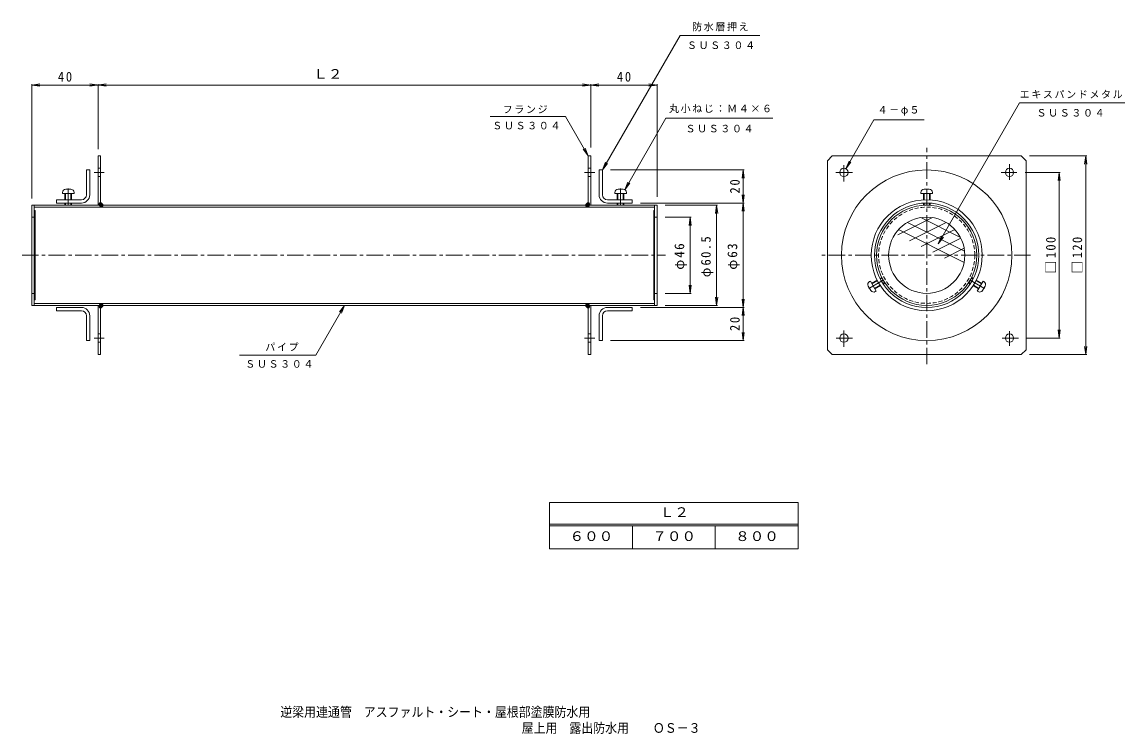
# Model space of a CAD drawing. Units: millimetres, scale not verified. Extents: x -331 to 335, y -275 to 155.
import ezdxf
from ezdxf.enums import TextEntityAlignment as Align

# ---------------------------------------------------------------- set-up
doc = ezdxf.new("R2010")
doc.units = ezdxf.units.MM
doc.header["$LTSCALE"] = 2
doc.header["$PDMODE"] = 32
doc.header["$PDSIZE"] = 1.6
doc.linetypes.add('CHAIN1', pattern=[8, 5, -1, 1, -1])
doc.linetypes.add('DASHED1', pattern=[1.8, 1.2, -0.6])
for name, color, linetype, lineweight in [('0-1_躯体', 2, 'Continuous', 9), ('0-2_仕上', 3, 'Continuous', 9), ('0-3_建具', 4, 'Continuous', 9), ('0-4_その他', 7, 'Continuous', 9), ('0-5_寸法', 7, 'Continuous', 9), ('0-6_ハッチ', 6, 'Continuous', 9), ('0-E', 7, 'Continuous', 9)]:
    doc.layers.add(name, color=color, linetype=linetype, lineweight=lineweight)
doc.layers.add('F-F_F-Fﾚｲﾔ', color=2, linetype='Continuous')
doc.styles.add('ＭＳ ゴシック', font='')
doc.styles.get('ＭＳ ゴシック').set_extended_font_data('MS Gothic')

msp = doc.modelspace()

# ---------------------------------------------------------------- linework, layer by layer
at = {"layer": '0-1_躯体'}
for p, q in [((-285.057, 44.547), (-285.057, 74.297)), ((12.506, 44.547), (12.506, 74.297)), ((275.358, 71.297), (272.358, 74.297)), ((-283.557, 66.797), (-285.057, 66.797)), ((11.006, 66.797), (12.506, 66.797)), ((155.358, -42.703), (155.358, 71.297)), ((275.358, -42.703), (275.358, 71.297)), ((-283.557, 61.797), (-285.057, 61.797)), ((11.006, 61.797), (12.506, 61.797)), ((-325.057, -15.953), (-325.057, 44.547)), ((-325.057, 44.547), (-323.557, 44.547)), ((-323.557, -15.953), (-323.557, 44.547)), ((52.506, -15.953), (52.506, 44.547)), ((-325.057, 37.297), (-323.557, 37.297)), ((51.006, 37.297), (52.506, 37.297)), ((-325.057, -8.703), (-323.557, -8.703)), ((51.006, -8.703), (52.506, -8.703)), ((-325.057, -15.953), (-323.557, -15.953)), ((-285.057, -15.953), (-285.057, -45.703)), ((-283.557, -15.953), (-283.557, -45.703)), ((11.006, -15.953), (11.006, -45.703)), ((12.506, -15.953), (12.506, -45.703)), ((51.006, -15.953), (52.506, -15.953)), ((-283.557, -33.203), (-285.057, -33.203)), ((11.006, -33.203), (12.506, -33.203)), ((-283.557, -38.203), (-285.057, -38.203)), ((11.006, -38.203), (12.506, -38.203)), ((-283.557, -45.703), (-285.057, -45.703)), ((11.006, -45.703), (12.506, -45.703)), ((155.358, -42.703), (158.358, -45.703)), ((272.358, -45.703), (158.358, -45.703)), ((272.358, -45.703), (275.358, -42.703))]:
    msp.add_line(p, q, dxfattribs=at)
at = {"layer": '0-1_躯体', "linetype": 'CHAIN1'}
for p, q in [((165.358, 58.759), (165.358, 69.296)), ((265.358, 59.841), (265.358, 69.205)), ((-281.285, 64.297), (-287.43, 64.297)), ((8.733, 64.297), (14.879, 64.297)), ((170.558, 64.297), (160.146, 64.297)), ((260.229, 64.297), (269.827, 64.297)), ((165.358, -31.207), (165.358, -41.007)), ((265.358, -31.522), (265.358, -40.366)), ((-281.285, -35.703), (-287.43, -35.703)), ((8.733, -35.703), (14.879, -35.703)), ((170.611, -35.703), (160.245, -35.703)), ((260.973, -35.703), (270.711, -35.703))]:
    msp.add_line(p, q, dxfattribs=at)
at = {"layer": '0-1_躯体'}
for points in [[(-283.557, 44.547), (-283.557, 74.297), (-285.057, 74.297)], [(11.006, 44.547), (11.006, 74.297), (12.506, 74.297)], [(272.358, 74.297), (158.358, 74.297), (155.358, 71.297)], [(51.006, -15.953), (51.006, 44.547), (52.506, 44.547)]]:
    msp.add_lwpolyline(points, dxfattribs=at)
for centre, radius in [((165.358, 64.297), 2.5), ((265.358, 64.297), 2.5), ((215.358, 14.297), 30.25), ((215.358, 14.297), 23), ((165.358, -35.703), 2.5), ((265.358, -35.703), 2.5)]:
    msp.add_circle(centre, radius, dxfattribs=at)
at = {"layer": '0-2_仕上', "linetype": 'CHAIN1'}
for p, q in [((215.358, -51.539), (215.358, 79.174)), ((-330.93, 14.297), (57.617, 14.297)), ((278.075, 14.297), (150.344, 14.297))]:
    msp.add_line(p, q, dxfattribs=at)
at = {"layer": '0-2_仕上'}
for p, q in [((-323.557, 44.547), (51.006, 44.547)), ((-323.557, 43.347), (51.006, 43.347)), ((-323.557, -14.753), (51.006, -14.753)), ((-323.557, -15.953), (51.006, -15.953))]:
    msp.add_line(p, q, dxfattribs=at)
at = {"layer": '0-2_仕上', "linetype": 'DASHED1'}
msp.add_circle((215.358, 14.297), 29.05, dxfattribs=at)
at = {"layer": '0-3_建具'}
for p, q in [((-290.057, 65.797), (-292.057, 65.797)), ((-292.057, 50.797), (-292.057, 65.797)), ((-290.057, 50.797), (-290.057, 65.797)), ((17.506, 50.797), (17.506, 65.797)), ((17.506, 65.797), (19.506, 65.797)), ((19.506, 50.797), (19.506, 65.797)), ((-301.557, 54.147), (-304.557, 54.147)), ((29.006, 54.147), (32.006, 54.147)), ((213.858, 54.147), (216.858, 54.147)), ((-295.057, 47.797), (-310.057, 47.797)), ((-306.557, 51.547), (-306.557, 52.147)), ((-299.557, 51.547), (-306.557, 51.547)), ((-305.057, 47.738), (-305.057, 51.547)), ((-304.657, 47.759), (-304.657, 51.547)), ((-301.457, 47.759), (-301.457, 51.547)), ((-301.057, 47.738), (-301.057, 51.547)), ((-299.557, 51.547), (-299.557, 52.147)), ((22.506, 47.797), (37.506, 47.797)), ((27.006, 51.547), (27.006, 52.147)), ((27.006, 51.547), (34.006, 51.547)), ((28.506, 47.738), (28.506, 51.547)), ((28.906, 47.759), (28.906, 51.547)), ((32.106, 47.759), (32.106, 51.547)), ((32.506, 47.738), (32.506, 51.547)), ((34.006, 51.547), (34.006, 52.147)), ((211.858, 51.547), (211.858, 52.147)), ((211.858, 51.547), (218.858, 51.547)), ((213.358, 47.738), (213.358, 51.547)), ((213.758, 47.759), (213.758, 51.547)), ((216.958, 47.759), (216.958, 51.547)), ((217.358, 47.738), (217.358, 51.547)), ((218.858, 51.547), (218.858, 52.147)), ((-305.057, 44.547), (-305.057, 45.734)), ((-304.657, 44.547), (-304.657, 45.757)), ((-301.457, 44.547), (-301.457, 45.757)), ((-301.057, 44.547), (-301.057, 45.734)), ((28.506, 44.547), (28.506, 45.734)), ((28.906, 44.547), (28.906, 45.757)), ((32.106, 44.547), (32.106, 45.757)), ((32.506, 44.547), (32.506, 45.734)), ((213.358, 44.547), (213.358, 45.734)), ((213.358, 44.547), (217.358, 44.547)), ((213.758, 44.547), (213.758, 45.757)), ((216.958, 44.547), (216.958, 45.757)), ((217.358, 44.547), (217.358, 45.734)), ((188.361, 0.558), (187.314, -0.047)), ((242.555, 0.904), (240.555, -2.56)), ((242.355, 0.558), (243.403, -0.047)), ((242.555, 0.904), (243.583, 0.311)), ((181.597, -6.927), (180.097, -4.329)), ((181.349, -1.296), (180.829, -1.596)), ((184.849, -7.359), (181.349, -1.296)), ((185.398, -0.691), (182.099, -2.596)), ((185.579, -1.048), (182.299, -2.942)), ((187.179, -3.819), (183.899, -5.713)), ((187.398, -4.155), (184.099, -6.06)), ((189.961, -2.213), (188.914, -2.818)), ((190.161, -2.56), (189.133, -3.153)), ((240.555, -2.56), (241.583, -3.153)), ((240.755, -2.213), (241.803, -2.818)), ((243.318, -4.155), (246.618, -6.06)), ((243.537, -3.819), (246.818, -5.713)), ((245.137, -1.048), (248.418, -2.942)), ((245.318, -0.691), (248.618, -2.596)), ((249.368, -1.296), (245.868, -7.359)), ((250.619, -4.329), (249.119, -6.927)), ((249.368, -1.296), (249.887, -1.596)), ((184.849, -7.359), (184.329, -7.659)), ((245.868, -7.359), (246.387, -7.659)), ((-310.057, -17.203), (-310.057, -19.203)), ((-295.057, -17.203), (-310.057, -17.203)), ((-295.057, -19.203), (-310.057, -19.203)), ((22.506, -17.203), (37.506, -17.203)), ((22.506, -19.203), (37.506, -19.203)), ((37.506, -17.203), (37.506, -19.203)), ((-292.057, -22.203), (-292.057, -37.203)), ((-290.057, -22.203), (-290.057, -37.203)), ((17.506, -22.203), (17.506, -37.203)), ((19.506, -22.203), (19.506, -37.203)), ((-290.057, -37.203), (-292.057, -37.203)), ((17.506, -37.203), (19.506, -37.203))]:
    msp.add_line(p, q, dxfattribs=at)
at = {"layer": '0-3_建具', "linetype": 'CHAIN1'}
for p, q in [((-303.057, 44.547), (-303.057, 56.174)), ((30.506, 44.547), (30.506, 56.174)), ((189.161, -0.828), (179.455, -6.431)), ((241.555, -0.828), (251.261, -6.431))]:
    msp.add_line(p, q, dxfattribs=at)
at = {"layer": '0-3_建具'}
for points in [[(-295.057, 45.797), (-310.057, 45.797), (-310.057, 47.797)], [(22.506, 45.797), (37.506, 45.797), (37.506, 47.797)], [(190.161, -2.56), (188.161, 0.904), (187.133, 0.311)]]:
    msp.add_lwpolyline(points, dxfattribs=at)
for radius in [51.5, 33.5, 31.5]:
    msp.add_circle((215.358, 14.297), radius, dxfattribs=at)
for centre, radius, start, end in [((-304.557, 52.147), 2, 90, 180), ((-301.557, 52.147), 2, 0, 90), ((29.006, 52.147), 2, 90, 180), ((32.006, 52.147), 2, 0, 90), ((213.858, 52.147), 2, 90, 180), ((216.858, 52.147), 2, 0, 90), ((-295.057, 50.797), 3, 270, 0), ((-295.057, 50.797), 5, 270, 0), ((22.506, 50.797), 5, 180, 270), ((22.506, 50.797), 3, 180, 270), ((181.829, -3.329), 2, 120, 210), ((248.887, -3.329), 2, 330, 60), ((183.329, -5.927), 2, 210, 300), ((247.387, -5.927), 2, 240, 330), ((-295.057, -22.203), 5, 0, 90), ((-295.057, -22.203), 3, 0, 90), ((22.506, -22.203), 5, 90, 180), ((22.506, -22.203), 3, 90, 180)]:
    msp.add_arc(centre, radius, start, end, dxfattribs=at)
at = {"layer": '0-4_その他'}
for p, q in [((-325.057, 117.029), (-320.1, 117.682)), ((-325.057, 117.629), (-325.057, 48.547)), ((52.506, 117.029), (-325.057, 117.029)), ((-325.057, 117.029), (-320.1, 116.376)), ((-280.1, 116.376), (-290.014, 117.682)), ((-280.1, 117.682), (-290.014, 116.376)), ((-285.057, 117.629), (-285.057, 78.297)), ((12.506, 117.029), (7.549, 117.682)), ((12.506, 117.029), (7.549, 116.376)), ((12.506, 117.029), (17.463, 117.682)), ((12.506, 79.297), (12.506, 117.629)), ((12.506, 117.029), (17.463, 116.376)), ((52.506, 117.029), (47.549, 117.682)), ((52.506, 117.029), (47.549, 116.376)), ((52.506, 49.547), (52.506, 117.629)), ((277.358, 74.297), (311.958, 74.297)), ((311.358, 74.297), (310.706, 69.34)), ((311.358, -45.703), (311.358, 74.297)), ((311.358, 74.297), (312.011, 69.34)), ((166.593, 66.471), (168.473, 71.104)), ((166.593, 66.471), (169.608, 70.46)), ((24.506, 65.797), (105.106, 65.797)), ((104.506, 65.797), (103.853, 60.84)), ((104.506, -37.203), (104.506, 65.797)), ((104.506, 65.797), (105.158, 60.84)), ((274.827, 64.297), (295.958, 64.297)), ((295.358, 64.297), (294.706, 59.34)), ((295.358, -35.703), (295.358, 64.297)), ((295.358, 64.297), (296.011, 59.34)), ((105.158, 50.755), (103.853, 40.84)), ((103.853, 50.755), (105.158, 40.84)), ((42.506, 45.797), (105.106, 45.797)), ((57.506, 44.547), (89.106, 44.547)), ((88.506, 44.547), (87.853, 39.59)), ((88.506, -15.953), (88.506, 44.547)), ((88.506, 44.547), (89.158, 39.59)), ((57.506, 37.297), (73.106, 37.297)), ((72.506, 37.297), (71.853, 32.34)), ((72.506, -8.703), (72.506, 37.297)), ((72.506, 37.297), (73.158, 32.34)), ((72.506, -8.703), (71.853, -3.745)), ((72.506, -8.703), (73.158, -3.745)), ((57.506, -8.703), (73.106, -8.703)), ((88.506, -15.953), (87.853, -10.995)), ((88.506, -15.953), (89.158, -10.995)), ((105.158, -12.245), (103.853, -22.16)), ((103.853, -12.245), (105.158, -22.16)), ((42.506, -17.203), (105.106, -17.203)), ((57.506, -15.953), (89.106, -15.953)), ((104.506, -37.203), (103.853, -32.245)), ((104.506, -37.203), (105.158, -32.245)), ((295.358, -35.703), (294.705, -30.745)), ((295.358, -35.703), (296.011, -30.745)), ((24.506, -37.203), (105.106, -37.203)), ((275.711, -35.703), (295.958, -35.703)), ((277.358, -45.703), (311.958, -45.703)), ((311.358, -45.703), (310.705, -40.745)), ((311.358, -45.703), (312.011, -40.745))]:
    msp.add_line(p, q, dxfattribs=at)
at = {"layer": '0-4_その他', "color": 6}
for p in [(-283.519, 44.684), (-283.509, 44.88), (-283.503, 45.097), (-283.498, 45.39), (-283.443, 44.576), (-283.362, 44.766), (-283.346, 44.972), (-283.308, 45.189), (-283.243, 44.587), (-283.15, 44.777), (-283.118, 44.988), (-282.982, 44.587), (-282.906, 44.782), (-282.7, 44.581), (10.149, 44.581), (10.355, 44.782), (10.431, 44.587), (10.567, 44.988), (10.599, 44.777), (10.692, 44.587), (10.757, 45.189), (10.795, 44.972), (10.811, 44.766), (10.892, 44.576), (10.947, 45.39), (10.952, 45.097), (10.957, 44.88), (10.968, 44.684), (-283.519, -16.089), (-283.509, -16.285), (-283.503, -16.502), (-283.498, -16.795), (-283.443, -15.981), (-283.362, -16.171), (-283.346, -16.377), (-283.308, -16.594), (-283.243, -15.992), (-283.15, -16.182), (-283.118, -16.393), (-282.982, -15.992), (-282.906, -16.187), (-282.7, -15.986), (10.149, -15.986), (10.355, -16.187), (10.431, -15.992), (10.567, -16.393), (10.599, -16.182), (10.692, -15.992), (10.757, -16.594), (10.795, -16.377), (10.811, -16.171), (10.892, -15.981), (10.947, -16.795), (10.952, -16.502), (10.957, -16.285), (10.968, -16.089)]:
    msp.add_point(p, dxfattribs=at)
at = {"layer": '0-5_寸法'}
for p, q in [((166.593, 66.471), (183.423, 96.108)), ((-12.33, -162.953), (-12.33, -134.953)), ((-12.33, -134.953), (137.67, -134.953)), ((137.67, -162.953), (137.67, -134.953)), ((-12.33, -147.953), (137.67, -147.953)), ((-12.33, -148.953), (137.67, -148.953)), ((37.67, -162.953), (37.67, -148.953)), ((87.67, -162.953), (87.67, -148.953)), ((-12.33, -162.953), (137.67, -162.953))]:
    msp.add_line(p, q, dxfattribs=at)
at = {"layer": '0-6_ハッチ'}
for p, q in [((-323.557, 41.297), (-323.057, 41.297)), ((-323.057, -12.703), (-323.057, 41.297)), ((218.912, 37.021), (198.008, 26.57)), ((238.22, 16.818), (203.658, 34.099)), ((227.061, 34.097), (205.007, 23.07)), ((235.667, 25.093), (211.809, 37.022)), ((237.945, 9.955), (198.333, 29.761)), ((232.386, 29.759), (212.007, 19.57)), ((235.95, 24.543), (219.006, 16.071)), ((237.962, 18.55), (226.005, 12.571)), ((-323.557, -12.703), (-323.057, -12.703)), ((50.506, -12.703), (51.006, -12.703))]:
    msp.add_line(p, q, dxfattribs=at)
msp.add_lwpolyline([(50.506, -12.703), (50.506, 41.297), (51.006, 41.297)], dxfattribs=at)
at = {"layer": '0-E'}
for p, q in [((-48.202, 98.096), (-2.734, 98.096)), ((11.006, 74.297), (-2.734, 98.096)), ((33.006, 53.879), (57.918, 97.029)), ((57.918, 97.029), (122.459, 97.029)), ((183.423, 96.108), (213.746, 96.108)), ((11.006, 74.297), (7.962, 78.264)), ((11.006, 74.297), (9.092, 78.917)), ((19.506, 65.797), (21.419, 70.417)), ((19.506, 65.797), (22.55, 69.764)), ((33.006, 53.879), (34.919, 58.499)), ((33.006, 53.879), (36.05, 57.846)), ((222.359, 21.248), (224.272, 25.868)), ((222.359, 21.248), (225.403, 25.215)), ((-136.178, -15.953), (-153.498, -45.953)), ((-136.178, -15.953), (-139.222, -19.919)), ((-136.178, -15.953), (-138.091, -20.572)), ((-153.498, -45.953), (-199.565, -45.953))]:
    msp.add_line(p, q, dxfattribs=at)
for points in [[(19.506, 65.797), (66.405, 147.029), (114.512, 147.029)], [(222.359, 21.248), (271.487, 106.339), (335.062, 106.339)]]:
    msp.add_lwpolyline(points, dxfattribs=at)

# ---------------------------------------------------------------- texts
at = {"layer": '0-4_その他', "color": 2, "style": 'ＭＳ ゴシック', "width": 1.1}
msp.add_text('Ｌ２', height=5.865, dxfattribs=at).set_placement((-155.029, 119.029), align=Align.BOTTOM_LEFT)
at = {"layer": '0-4_その他', "color": 2, "char_height": 5.865, "attachment_point": 7, "style": 'ＭＳ ゴシック'}
for insert in [(-309.307, 119.029), (28.256, 119.029)]:
    msp.add_mtext('\\T1.27;\\W0.95;40', dxfattribs=dict(at, insert=insert))
at = {"layer": '0-4_その他', "color": 2, "char_height": 5.865, "attachment_point": 7, "rotation": 90, "style": 'ＭＳ ゴシック'}
for s, insert in [('\\T1.27;\\W0.95;20', (102.506, 51.547)), ('\\T1.19;φ46', (70.506, 5.547)), ('\\T1.22;\\W0.95;φ60.5', (86.506, 1.047)), ('\\T1.19;φ63', (102.506, 5.547)), ('\\T1.21;\\W0.95;□100', (293.358, 3.297)), ('\\T1.21;\\W0.95;□120', (309.358, 3.297)), ('\\T1.27;\\W0.95;20', (102.506, -31.453))]:
    msp.add_mtext(s, dxfattribs=dict(at, insert=insert))
at = {"layer": '0-5_寸法', "color": 2, "style": 'ＭＳ ゴシック', "width": 1.1}
for s, p in [('Ｌ２', (54.17, -145.453)), ('６００', (-0.33, -159.953)), ('７００', (49.67, -159.953)), ('８００', (99.67, -159.953))]:
    msp.add_text(s, height=5.865, dxfattribs=at).set_placement(p, align=Align.BOTTOM_LEFT)
at = {"layer": '0-E', "char_height": 4.399, "attachment_point": 7, "style": 'ＭＳ ゴシック'}
for s, insert in [('\\T1.17;防水層押え', (73.708, 149.515)), ('\\T1.17;ＳＵＳ３０４', (70.591, 138.747)), ('\\T1.17;エキスパンドメタル', (271.512, 108.9)), ('\\T1.17;フランジ', (-40.663, 99.868)), ('\\T1.17;丸小ねじ：Ｍ４×６', (59.749, 100.118)), ('\\T1.17;４－φ５', (185.667, 98.644)), ('\\T1.17;ＳＵＳ３０４', (281.659, 97.952)), ('\\T1.17;ＳＵＳ３０４', (-46.945, 90.235)), ('\\T1.17;ＳＵＳ３０４', (69.688, 88.428)), ('\\T1.17;パイプ', (-184.031, -43.561)), ('\\T1.17;ＳＵＳ３０４', (-196.113, -53.63))]:
    msp.add_mtext(s, dxfattribs=dict(at, insert=insert))
at = {"layer": 'F-F_F-Fﾚｲﾔ', "style": 'ＭＳ ゴシック', "width": 0.9}
for s, p in [('逆梁用連通管\u3000アスファルト・シート・屋根部塗膜防水用', (-175.01, -266.072)), ('屋上用\u3000露出防水用\u3000\u3000ＯＳ－３', (-29.229, -275.717))]:
    msp.add_text(s, height=5.865, dxfattribs=at).set_placement(p, align=Align.BOTTOM_LEFT)

doc.saveas('drawing.dxf')
